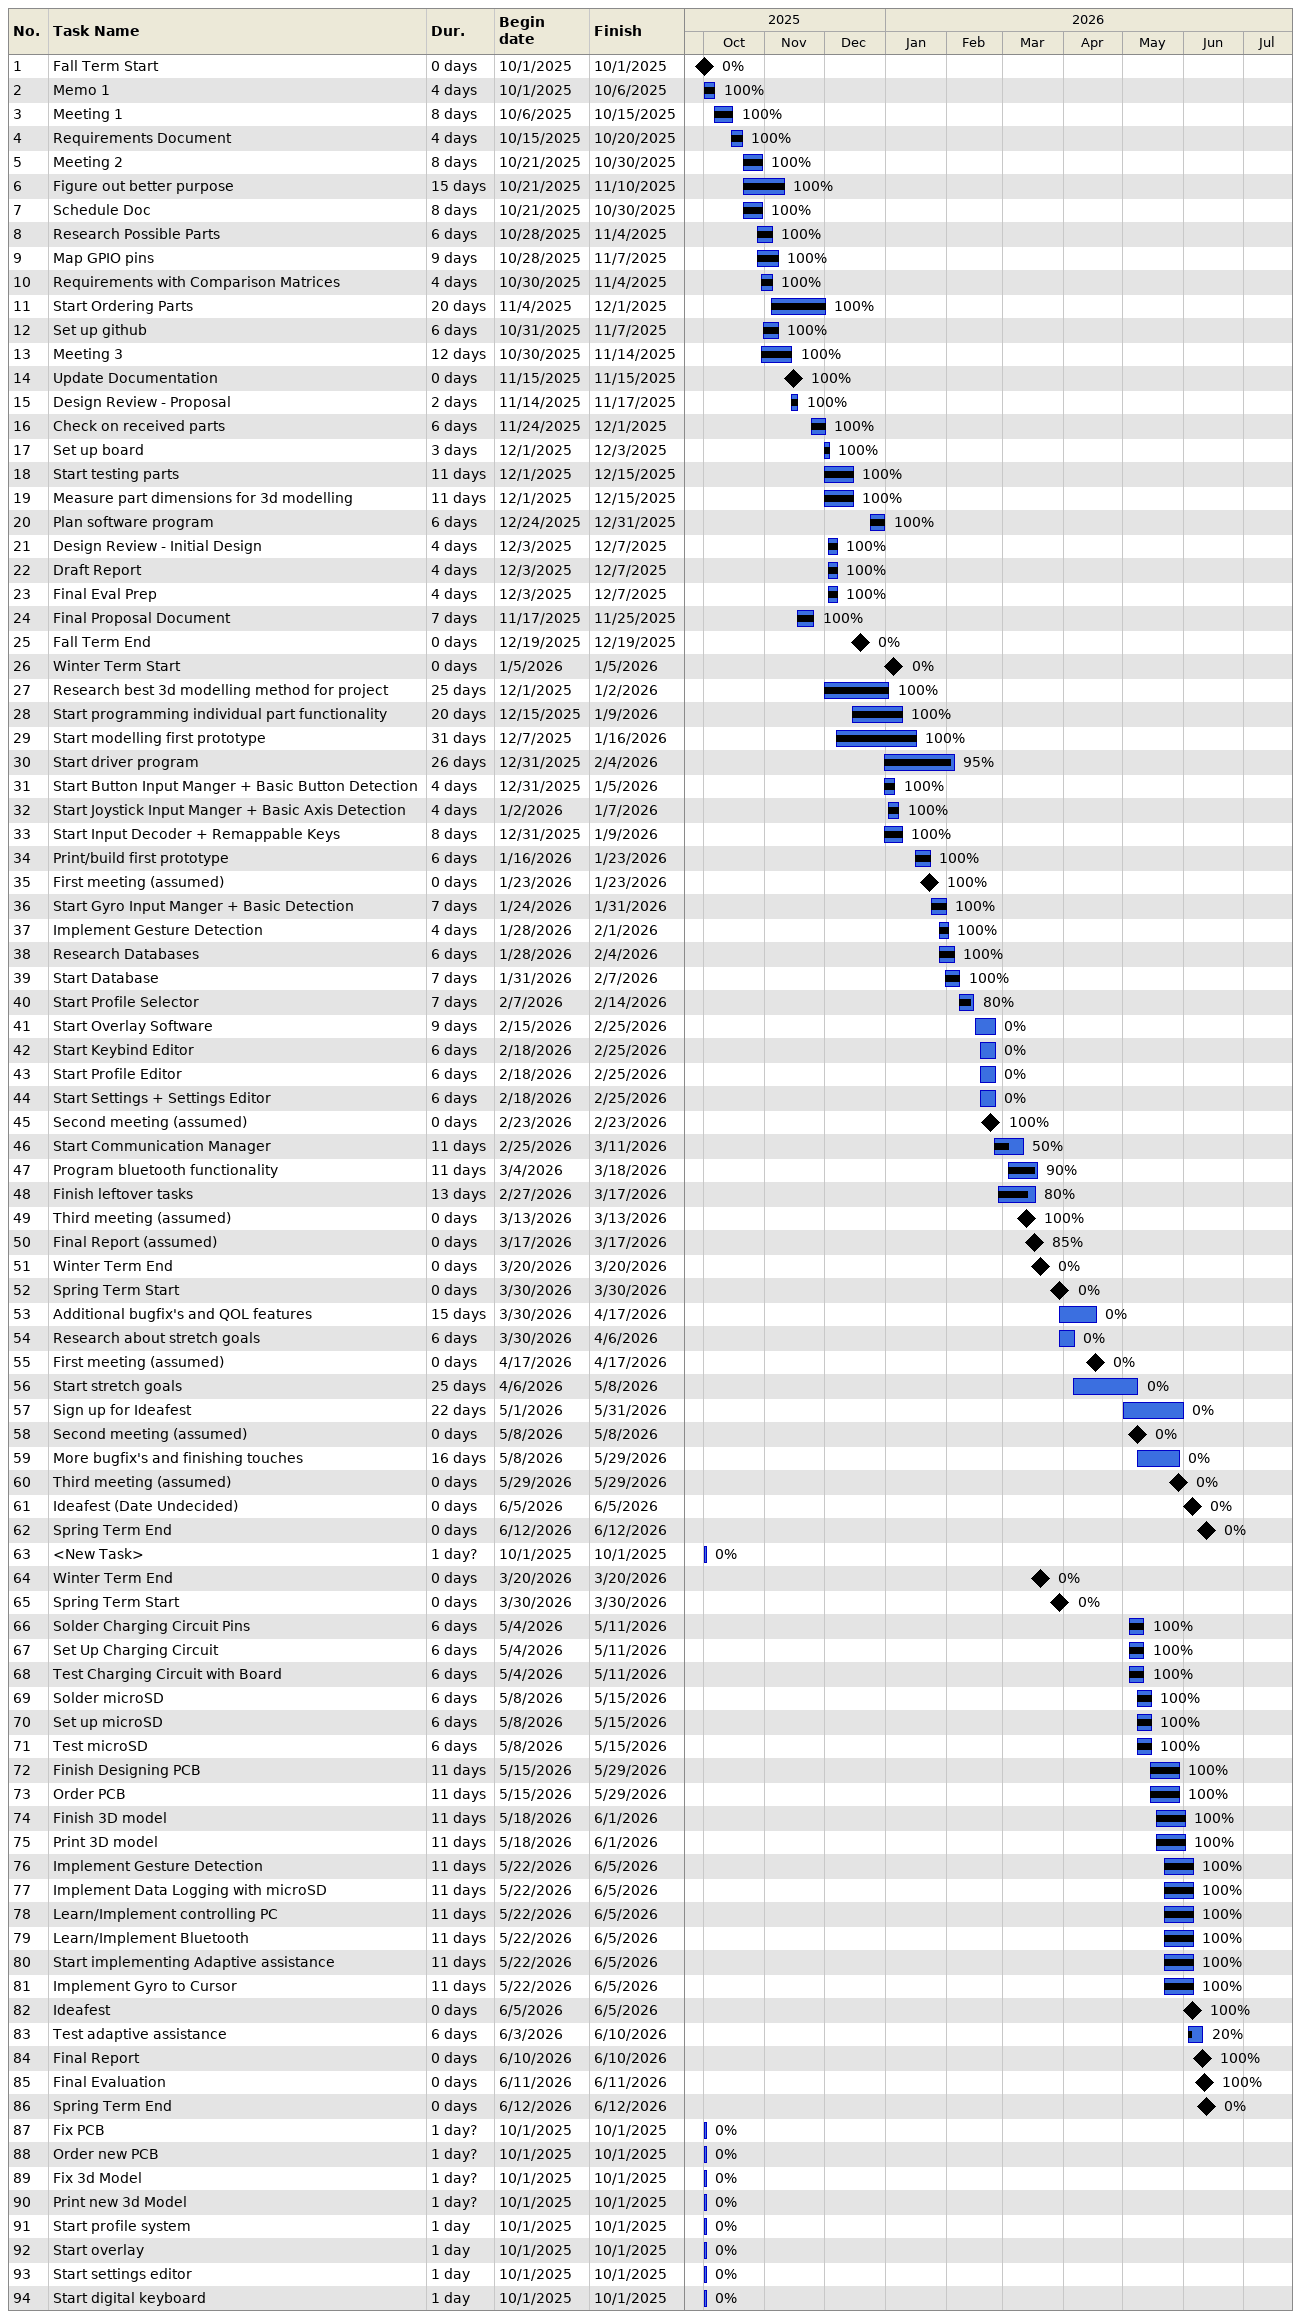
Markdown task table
| ID | Task | Duration | Start | Finish | % complete |
|---|---|---|---|---|---|
| 1 | Fall Term Start | 0d | 2025-10-01 | 2025-10-01 | 0 |
| 2 | Memo 1 | 4d | 2025-10-01 | 2025-10-06 | 100 |
| 3 | Meeting 1 | 8d | 2025-10-06 | 2025-10-15 | 100 |
| 4 | Requirements Document | 4d | 2025-10-15 | 2025-10-20 | 100 |
| 5 | Meeting 2 | 8d | 2025-10-21 | 2025-10-30 | 100 |
| 6 | Figure out better purpose | 15d | 2025-10-21 | 2025-11-10 | 100 |
| 7 | Schedule Doc | 8d | 2025-10-21 | 2025-10-30 | 100 |
| 8 | Research Possible Parts | 6d | 2025-10-28 | 2025-11-04 | 100 |
| 9 | Map GPIO pins | 9d | 2025-10-28 | 2025-11-07 | 100 |
| 10 | Requirements with Comparison Matrices | 4d | 2025-10-30 | 2025-11-04 | 100 |
| 11 | Start Ordering Parts | 20d | 2025-11-04 | 2025-12-01 | 100 |
| 12 | Set up github | 6d | 2025-10-31 | 2025-11-07 | 100 |
| 13 | Meeting 3 | 12d | 2025-10-30 | 2025-11-14 | 100 |
| 14 | Update Documentation | 0d | 2025-11-15 | 2025-11-15 | 100 |
| 15 | Design Review - Proposal | 2d | 2025-11-14 | 2025-11-17 | 100 |
| 16 | Check on received parts | 6d | 2025-11-24 | 2025-12-01 | 100 |
| 17 | Set up board | 3d | 2025-12-01 | 2025-12-03 | 100 |
| 18 | Start testing parts | 11d | 2025-12-01 | 2025-12-15 | 100 |
| 19 | Measure part dimensions for 3d modelling | 11d | 2025-12-01 | 2025-12-15 | 100 |
| 20 | Plan software program | 6d | 2025-12-24 | 2025-12-31 | 100 |
| 21 | Design Review - Initial Design | 4d | 2025-12-03 | 2025-12-07 | 100 |
| 22 | Draft Report | 4d | 2025-12-03 | 2025-12-07 | 100 |
| 23 | Final Eval Prep | 4d | 2025-12-03 | 2025-12-07 | 100 |
| 24 | Final Proposal Document | 7d | 2025-11-17 | 2025-11-25 | 100 |
| 25 | Fall Term End | 0d | 2025-12-19 | 2025-12-19 | 0 |
| 26 | Winter Term Start | 0d | 2026-01-05 | 2026-01-05 | 0 |
| 27 | Research best 3d modelling method for project | 25d | 2025-12-01 | 2026-01-02 | 100 |
| 28 | Start programming individual part functionality | 20d | 2025-12-15 | 2026-01-09 | 100 |
| 29 | Start modelling first prototype | 31d | 2025-12-07 | 2026-01-16 | 100 |
| 30 | Start driver program | 26d | 2025-12-31 | 2026-02-04 | 95 |
| 31 | Start Button Input Manger + Basic Button Detection | 4d | 2025-12-31 | 2026-01-05 | 100 |
| 32 | Start Joystick Input Manger + Basic Axis Detection | 4d | 2026-01-02 | 2026-01-07 | 100 |
| 33 | Start Input Decoder + Remappable Keys | 8d | 2025-12-31 | 2026-01-09 | 100 |
| 34 | Print/build first prototype | 6d | 2026-01-16 | 2026-01-23 | 100 |
| 35 | First meeting (assumed) | 0d | 2026-01-23 | 2026-01-23 | 100 |
| 36 | Start Gyro Input Manger + Basic Detection | 7d | 2026-01-24 | 2026-01-31 | 100 |
| 37 | Implement Gesture Detection | 4d | 2026-01-28 | 2026-02-01 | 100 |
| 38 | Research Databases | 6d | 2026-01-28 | 2026-02-04 | 100 |
| 39 | Start Database | 7d | 2026-01-31 | 2026-02-07 | 100 |
| 40 | Start Profile Selector | 7d | 2026-02-07 | 2026-02-14 | 80 |
| 41 | Start Overlay Software | 9d | 2026-02-15 | 2026-02-25 | 0 |
| 42 | Start Keybind Editor | 6d | 2026-02-18 | 2026-02-25 | 0 |
| 43 | Start Profile Editor | 6d | 2026-02-18 | 2026-02-25 | 0 |
| 44 | Start Settings + Settings Editor | 6d | 2026-02-18 | 2026-02-25 | 0 |
| 45 | Second meeting (assumed) | 0d | 2026-02-23 | 2026-02-23 | 100 |
| 46 | Start Communication Manager | 11d | 2026-02-25 | 2026-03-11 | 50 |
| 47 | Program bluetooth functionality | 11d | 2026-03-04 | 2026-03-18 | 90 |
| 48 | Finish leftover tasks | 13d | 2026-02-27 | 2026-03-17 | 80 |
| 49 | Third meeting (assumed) | 0d | 2026-03-13 | 2026-03-13 | 100 |
| 50 | Final Report (assumed) | 0d | 2026-03-17 | 2026-03-17 | 85 |
| 51 | Winter Term End | 0d | 2026-03-20 | 2026-03-20 | 0 |
| 52 | Spring Term Start | 0d | 2026-03-30 | 2026-03-30 | 0 |
| 53 | Additional bugfix's and QOL features | 15d | 2026-03-30 | 2026-04-17 | 0 |
| 54 | Research about stretch goals | 6d | 2026-03-30 | 2026-04-06 | 0 |
| 55 | First meeting (assumed) | 0d | 2026-04-17 | 2026-04-17 | 0 |
| 56 | Start stretch goals | 25d | 2026-04-06 | 2026-05-08 | 0 |
| 57 | Sign up for Ideafest | 22d | 2026-05-01 | 2026-05-31 | 0 |
| 58 | Second meeting (assumed) | 0d | 2026-05-08 | 2026-05-08 | 0 |
| 59 | More bugfix's and finishing touches | 16d | 2026-05-08 | 2026-05-29 | 0 |
| 60 | Third meeting (assumed) | 0d | 2026-05-29 | 2026-05-29 | 0 |
| 61 | Ideafest (Date Undecided) | 0d | 2026-06-05 | 2026-06-05 | 0 |
| 62 | Spring Term End | 0d | 2026-06-12 | 2026-06-12 | 0 |
| 63 | <New Task> | 1d? | 2025-10-01 | 2025-10-01 | 0 |
| 64 | Winter Term End | 0d | 2026-03-20 | 2026-03-20 | 0 |
| 65 | Spring Term Start | 0d | 2026-03-30 | 2026-03-30 | 0 |
| 66 | Solder Charging Circuit Pins | 6d | 2026-05-04 | 2026-05-11 | 100 |
| 67 | Set Up Charging Circuit | 6d | 2026-05-04 | 2026-05-11 | 100 |
| 68 | Test Charging Circuit with Board | 6d | 2026-05-04 | 2026-05-11 | 100 |
| 69 | Solder microSD | 6d | 2026-05-08 | 2026-05-15 | 100 |
| 70 | Set up microSD | 6d | 2026-05-08 | 2026-05-15 | 100 |
| 71 | Test microSD | 6d | 2026-05-08 | 2026-05-15 | 100 |
| 72 | Finish Designing PCB | 11d | 2026-05-15 | 2026-05-29 | 100 |
| 73 | Order PCB | 11d | 2026-05-15 | 2026-05-29 | 100 |
| 74 | Finish 3D model | 11d | 2026-05-18 | 2026-06-01 | 100 |
| 75 | Print 3D model | 11d | 2026-05-18 | 2026-06-01 | 100 |
| 76 | Implement Gesture Detection | 11d | 2026-05-22 | 2026-06-05 | 100 |
| 77 | Implement Data Logging with microSD | 11d | 2026-05-22 | 2026-06-05 | 100 |
| 78 | Learn/Implement controlling PC | 11d | 2026-05-22 | 2026-06-05 | 100 |
| 79 | Learn/Implement Bluetooth | 11d | 2026-05-22 | 2026-06-05 | 100 |
| 80 | Start implementing Adaptive assistance | 11d | 2026-05-22 | 2026-06-05 | 100 |
| 81 | Implement Gyro to Cursor | 11d | 2026-05-22 | 2026-06-05 | 100 |
| 82 | Ideafest | 0d | 2026-06-05 | 2026-06-05 | 100 |
| 83 | Test adaptive assistance | 6d | 2026-06-03 | 2026-06-10 | 20 |
| 84 | Final Report | 0d | 2026-06-10 | 2026-06-10 | 100 |
| 85 | Final Evaluation | 0d | 2026-06-11 | 2026-06-11 | 100 |
| 86 | Spring Term End | 0d | 2026-06-12 | 2026-06-12 | 0 |
| 87 | Fix PCB | 1d? | 2025-10-01 | 2025-10-01 | 0 |
| 88 | Order new PCB | 1d? | 2025-10-01 | 2025-10-01 | 0 |
| 89 | Fix 3d Model | 1d? | 2025-10-01 | 2025-10-01 | 0 |
| 90 | Print new 3d Model | 1d? | 2025-10-01 | 2025-10-01 | 0 |
| 91 | Start profile system | 1d | 2025-10-01 | 2025-10-01 | 0 |
| 92 | Start overlay | 1d | 2025-10-01 | 2025-10-01 | 0 |
| 93 | Start settings editor | 1d | 2025-10-01 | 2025-10-01 | 0 |
| 94 | Start digital keyboard | 1d | 2025-10-01 | 2025-10-01 | 0 |
